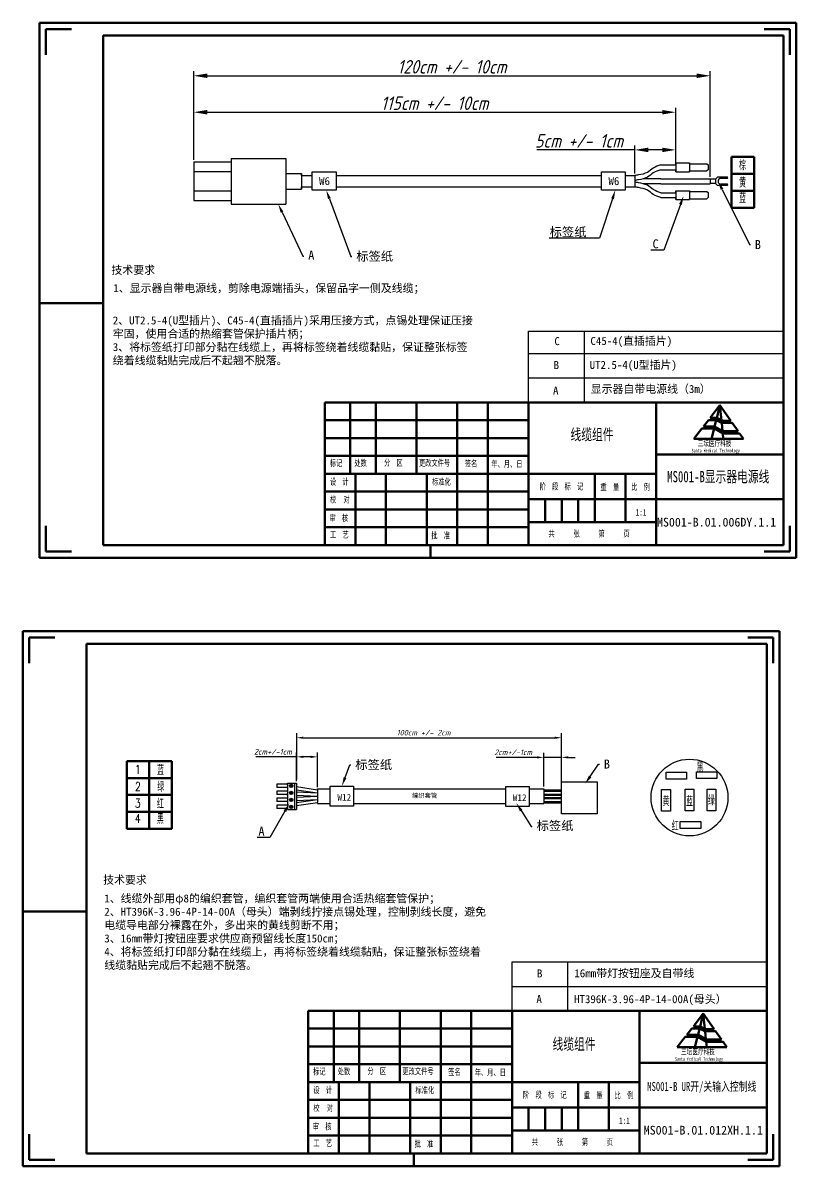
# Model space of a CAD drawing. Header units: millimetres. Extents: x 15931 to 18096, y 1463 to 3040.
# Drawn here: x 17753 to 18096, y 2531 to 3039 of the extents above; entities that cross this region are included whole.
import ezdxf
from ezdxf import colors
from ezdxf.entities.mleader import LeaderData, LeaderLine
from ezdxf.enums import TextEntityAlignment as Align
from ezdxf.math import Vec2, Vec3

# ---------------------------------------------------------------- set-up
doc = ezdxf.new("R2010")
doc.units = ezdxf.units.MM
doc.layers.add('7标注层', color=4, linetype='Continuous')
doc.layers.add('dim', color=82, linetype='Continuous', lineweight=9)
doc.layers.add('总内框线', color=7, linetype='Continuous', lineweight=50)
doc.styles.add('GB', font='gbeitc.shx', dxfattribs={"bigfont": 'gbcbig.shx'})
doc.styles.add('SLDTEXTSTYLE1', font='TXT', dxfattribs={"width": 0.7})
doc.styles.get("Standard").update_dxf_attribs({"font": 'simfang.ttf'})
doc.styles.add('TXT08', font='txt.shx', dxfattribs={"width": 0.8, "bigfont": 'gbcbig.shx'})
doc.styles.add('宋体', font='')
doc.styles.get('宋体').set_extended_font_data('SimSun')
doc.dimstyles.new('GB', dxfattribs={"dimtxt": 2.5, "dimasz": 3, "dimexe": 2, "dimexo": 1, "dimgap": 1, "dimtad": 1, "dimtoh": 1, "dimdsep": 46, "dimtxsty": 'GB', "dimcen": 2.5, "dimclrd": 1, "dimclre": 3, "dimclrt": 6, "dimadec": 0, "dimazin": 0, "dimtfac": 1, "dimtmove": 0, "dimatfit": 3, "dimfxl": 4, "dimarcsym": 0})

# ---------------------------------------------------------------- blocks, each defined once
blk = doc.blocks.new('*D345')
at = {"color": 3, "lineweight": -2, "transparency": 16777216}
for p, q in [((17828.77, 2977.99), (17828.77, 3001.06)), ((18042.64, 2976.69), (18042.64, 3001.06))]:
    blk.add_line(p, q, dxfattribs=at)
at = {"color": 1, "lineweight": -2, "transparency": 16777216}
blk.add_line((17834.77, 2999.06), (18036.64, 2999.06), dxfattribs=at)
at = {"color": 1, "transparency": 16777216}
for points in [[(17834.77, 3000.06), (17834.77, 2998.06), (17828.77, 2999.06)], [(18036.64, 3000.06), (18036.64, 2998.06), (18042.64, 2999.06)]]:
    blk.add_solid(points, dxfattribs=at)
at = {"layer": 'Defpoints', "color": 0, "transparency": 16777216}
for p in [(18042.64, 2999.06), (17828.77, 2976.99), (18042.64, 2975.69)]:
    blk.add_point(p, dxfattribs=at)
at = {"color": 6, "transparency": 16777216, "insert": (17935.71, 3003.06), "char_height": 6, "attachment_point": 5, "style": 'GB'}
blk.add_mtext('115cm +/- 10cm', dxfattribs=at)
blk = doc.blocks.new('*D346')
at = {"color": 3, "lineweight": -2, "transparency": 16777216}
for p, q in [((18024.44, 2971.92), (18024.44, 2984.35)), ((18042.64, 2976.69), (18042.64, 2984.35))]:
    blk.add_line(p, q, dxfattribs=at)
at = {"color": 1, "lineweight": -2, "transparency": 16777216}
for p, q in [((18024.44, 2982.35), (17981.07, 2982.35)), ((18036.64, 2982.35), (18030.44, 2982.35))]:
    blk.add_line(p, q, dxfattribs=at)
at = {"color": 1, "transparency": 16777216}
for points in [[(18030.44, 2983.35), (18030.44, 2981.35), (18024.44, 2982.35)], [(18036.64, 2983.35), (18036.64, 2981.35), (18042.64, 2982.35)]]:
    blk.add_solid(points, dxfattribs=at)
at = {"layer": 'Defpoints', "color": 0, "transparency": 16777216}
for p in [(18042.64, 2982.35), (18042.64, 2975.69), (18024.44, 2970.92)]:
    blk.add_point(p, dxfattribs=at)
at = {"color": 6, "transparency": 16777216, "insert": (17999.75, 2986.35), "char_height": 6, "attachment_point": 5, "style": 'GB'}
blk.add_mtext('5cm +/- 1cm', dxfattribs=at)
blk = doc.blocks.new('*D357')
at = {"color": 3, "lineweight": -2, "transparency": 16777216}
for p, q in [((17874.47, 2702.96), (17874.47, 2723.48)), ((17991.99, 2699.95), (17991.99, 2723.48))]:
    blk.add_line(p, q, dxfattribs=at)
at = {"color": 1, "lineweight": -2, "transparency": 16777216}
blk.add_line((17877.47, 2721.48), (17988.99, 2721.48), dxfattribs=at)
at = {"color": 1, "transparency": 16777216}
for points in [[(17877.47, 2721.98), (17877.47, 2720.98), (17874.47, 2721.48)], [(17988.99, 2721.98), (17988.99, 2720.98), (17991.99, 2721.48)]]:
    blk.add_solid(points, dxfattribs=at)
at = {"layer": 'Defpoints', "color": 0, "transparency": 16777216}
for p in [(17991.99, 2721.48), (17874.47, 2701.96), (17991.99, 2698.95)]:
    blk.add_point(p, dxfattribs=at)
at = {"color": 6, "transparency": 16777216, "insert": (17930.77, 2723.73), "char_height": 2.5, "attachment_point": 5, "style": 'GB'}
blk.add_mtext('100cm +/- 2cm', dxfattribs=at)
blk = doc.blocks.new('*D358')
at = {"layer": '7标注层', "color": 3, "lineweight": -2, "transparency": 16777216}
for p, q in [((17984.07, 2699.79), (17984.07, 2714.77)), ((17991.99, 2699.95), (17991.99, 2714.77))]:
    blk.add_line(p, q, dxfattribs=at)
at = {"layer": '7标注层', "color": 1, "lineweight": -2, "transparency": 16777216}
for p, q in [((17981.07, 2712.77), (17963.02, 2712.77)), ((17991.99, 2712.77), (17984.07, 2712.77)), ((17994.99, 2712.77), (17997.99, 2712.77))]:
    blk.add_line(p, q, dxfattribs=at)
at = {"layer": '7标注层', "color": 1, "transparency": 16777216}
for points in [[(17981.07, 2713.27), (17981.07, 2712.27), (17984.07, 2712.77)], [(17994.99, 2713.27), (17994.99, 2712.27), (17991.99, 2712.77)]]:
    blk.add_solid(points, dxfattribs=at)
at = {"layer": 'Defpoints', "color": 0, "transparency": 16777216}
for p in [(17991.99, 2712.77), (17984.07, 2698.79), (17991.99, 2698.95)]:
    blk.add_point(p, dxfattribs=at)
at = {"layer": '7标注层', "color": 6, "transparency": 16777216, "insert": (17970.53, 2715.02), "char_height": 2.5, "attachment_point": 5, "style": 'GB'}
blk.add_mtext('2cm+/-1cm', dxfattribs=at)
blk = doc.blocks.new('*D359')
at = {"layer": '7标注层', "color": 3, "lineweight": -2, "transparency": 16777216}
for p, q in [((17874.43, 2702.26), (17874.43, 2715)), ((17883.74, 2699.6), (17883.74, 2715))]:
    blk.add_line(p, q, dxfattribs=at)
at = {"layer": '7标注层', "color": 1, "lineweight": -2, "transparency": 16777216}
for p, q in [((17874.43, 2713), (17856.41, 2713)), ((17880.74, 2713), (17877.43, 2713))]:
    blk.add_line(p, q, dxfattribs=at)
at = {"layer": '7标注层', "color": 1, "transparency": 16777216}
for points in [[(17877.43, 2713.5), (17877.43, 2712.5), (17874.43, 2713)], [(17880.74, 2713.5), (17880.74, 2712.5), (17883.74, 2713)]]:
    blk.add_solid(points, dxfattribs=at)
at = {"layer": 'Defpoints', "color": 0, "transparency": 16777216}
for p in [(17874.43, 2713), (17874.43, 2701.26), (17883.74, 2698.6)]:
    blk.add_point(p, dxfattribs=at)
at = {"layer": '7标注层', "color": 6, "transparency": 16777216, "insert": (17863.92, 2715.25), "char_height": 2.5, "attachment_point": 5, "style": 'GB'}
blk.add_mtext('2cm+/-1cm', dxfattribs=at)
blk = doc.blocks.new('*D435')
at = {"color": 3, "lineweight": -2, "transparency": 16777216}
for p, q in [((17828.77, 2978.99), (17828.77, 3017.23)), ((18057.99, 2970.42), (18057.99, 3017.23))]:
    blk.add_line(p, q, dxfattribs=at)
at = {"color": 1, "lineweight": -2, "transparency": 16777216}
blk.add_line((17834.77, 3015.23), (18051.99, 3015.23), dxfattribs=at)
at = {"color": 1, "transparency": 16777216}
for points in [[(17834.77, 3016.23), (17834.77, 3014.23), (17828.77, 3015.23)], [(18051.99, 3016.23), (18051.99, 3014.23), (18057.99, 3015.23)]]:
    blk.add_solid(points, dxfattribs=at)
at = {"layer": 'Defpoints', "color": 0, "transparency": 16777216}
for p in [(18057.99, 3015.23), (17828.77, 2977.99), (18057.99, 2969.42)]:
    blk.add_point(p, dxfattribs=at)
at = {"color": 6, "transparency": 16777216, "insert": (17943.38, 3019.23), "char_height": 6, "attachment_point": 5, "style": 'GB'}
blk.add_mtext('120cm +/- 10cm', dxfattribs=at)

msp = doc.modelspace()

# ---------------------------------------------------------------- linework, layer by layer
for p, q in [((17845.349, 2978.532), (17845.349, 2958.307)), ((17845.349, 2978.532), (17869.621, 2978.532)), ((17869.621, 2978.532), (17869.621, 2958.307)), ((17828.772, 2976.988), (17845.349, 2976.988)), ((17828.772, 2976.988), (17828.772, 2959.852)), ((17828.772, 2976.988), (17828.772, 2968.42)), ((17845.349, 2976.988), (17845.349, 2959.852)), ((18036.052, 2975.656), (18042.638, 2975.656)), ((18036.052, 2973.495), (18042.638, 2973.495)), ((18042.638, 2976.543), (18042.638, 2972.678)), ((18042.638, 2976.543), (18048.828, 2976.543)), ((18042.638, 2975.936), (18042.638, 2976.543)), ((18042.638, 2975.172), (18042.638, 2974.048)), ((18042.638, 2972.678), (18042.638, 2973.285)), ((18048.828, 2976.543), (18048.828, 2972.678)), ((18048.828, 2976.543), (18048.828, 2972.678)), ((18048.828, 2976.221), (18048.828, 2976.543)), ((18048.828, 2976.221), (18056.495, 2976.221)), ((18056.495, 2976.221), (18056.988, 2975.728)), ((18056.988, 2973.492), (18056.495, 2972.999)), ((18056.988, 2975.728), (18056.988, 2973.492)), ((17828.772, 2972.704), (17845.349, 2972.704)), ((17828.772, 2968.42), (17828.772, 2959.852)), ((17869.621, 2971.924), (17869.621, 2964.916)), ((17869.621, 2971.924), (17876.645, 2971.924)), ((17876.645, 2971.924), (17876.645, 2964.916)), ((17876.645, 2971.924), (17876.645, 2971.924)), ((17876.645, 2970.917), (17876.645, 2971.924)), ((17876.645, 2970.917), (17881.4, 2970.917)), ((17891.941, 2970.917), (17918.663, 2970.917)), ((17891.941, 2970.917), (17948.356, 2970.917)), ((17948.356, 2970.917), (18009.657, 2970.917)), ((18020.198, 2970.917), (18024.442, 2970.917)), ((18024.442, 2970.917), (18024.442, 2965.923)), ((18036.052, 2969.5), (18028.224, 2969.5)), ((18036.052, 2969.5), (18057.987, 2969.5)), ((18042.638, 2972.678), (18048.828, 2972.678)), ((18048.828, 2972.678), (18048.828, 2972.999)), ((18048.828, 2972.999), (18056.495, 2972.999)), ((18057.987, 2969.5), (18057.987, 2967.339)), ((18060.267, 2969.42), (18057.987, 2969.42)), ((18057.987, 2969.42), (18057.987, 2967.419)), ((18061.189, 2970.257), (18060.267, 2969.42)), ((18060.267, 2969.42), (18060.267, 2967.419)), ((18065.45, 2970.257), (18061.189, 2970.257)), ((18065.45, 2969.678), (18062.71, 2969.678)), ((17828.772, 2964.136), (17845.349, 2964.136)), ((17869.621, 2964.916), (17876.645, 2964.916)), ((17876.645, 2964.916), (17876.645, 2965.923)), ((17876.645, 2965.923), (17881.4, 2965.923)), ((17891.941, 2965.923), (17918.663, 2965.923)), ((17891.941, 2965.923), (17946.445, 2965.923)), ((17946.445, 2965.923), (18009.657, 2965.923)), ((18020.198, 2965.923), (18024.442, 2965.923)), ((18036.052, 2967.339), (18028.224, 2967.339)), ((18036.052, 2967.339), (18057.987, 2967.339)), ((18036.052, 2963.345), (18042.638, 2963.345)), ((18042.638, 2964.208), (18042.638, 2960.343)), ((18042.638, 2964.208), (18048.828, 2964.208)), ((18042.638, 2963.601), (18042.638, 2964.208)), ((18048.828, 2964.208), (18048.828, 2960.343)), ((18048.828, 2964.208), (18048.828, 2960.343)), ((18048.828, 2963.886), (18048.828, 2964.208)), ((18048.828, 2963.886), (18056.495, 2963.886)), ((18056.495, 2963.886), (18056.988, 2963.393)), ((18056.988, 2963.393), (18056.988, 2961.157)), ((18060.267, 2967.419), (18057.987, 2967.419)), ((18061.189, 2966.583), (18060.267, 2967.419)), ((18065.45, 2966.583), (18061.189, 2966.583)), ((18065.45, 2967.162), (18062.71, 2967.162)), ((17828.772, 2959.852), (17845.349, 2959.852)), ((17845.349, 2958.307), (17869.621, 2958.307)), ((18036.052, 2961.184), (18042.638, 2961.184)), ((18042.638, 2962.837), (18042.638, 2961.714)), ((18042.638, 2960.343), (18042.638, 2960.95)), ((18042.638, 2960.343), (18048.828, 2960.343)), ((18048.828, 2960.343), (18048.828, 2960.664)), ((18048.828, 2960.664), (18056.495, 2960.664)), ((18056.988, 2961.157), (18056.495, 2960.664)), ((17977.393, 2870.297), (17977.393, 2901.952)), ((17977.393, 2901.952), (18090.472, 2901.952)), ((18002.191, 2870.297), (18002.191, 2901.952)), ((17977.393, 2891.952), (18090.472, 2891.952)), ((17977.393, 2881.124), (18090.472, 2881.124)), ((17870.417, 2700.811), (17865.62, 2700.811)), ((17865.62, 2700.811), (17865.62, 2699.891)), ((17865.62, 2700.811), (17865.62, 2699.453)), ((17870.417, 2699.453), (17865.62, 2699.453)), ((17870.417, 2701.255), (17870.417, 2695.902)), ((17870.417, 2701.255), (17874.435, 2701.255)), ((17870.417, 2700.367), (17870.417, 2701.255)), ((17870.417, 2701.255), (17870.417, 2700.811)), ((17870.417, 2699.453), (17870.417, 2697.704)), ((17872.077, 2700.132), (17871.56, 2700.649)), ((17872.077, 2700.132), (17871.56, 2699.614)), ((17872.077, 2700.132), (17872.595, 2700.649)), ((17872.077, 2700.132), (17872.595, 2699.614)), ((17873.542, 2701.255), (17873.542, 2695.902)), ((17873.542, 2701.255), (17873.542, 2689.688)), ((17874.435, 2701.255), (17874.435, 2689.688)), ((17874.435, 2700.811), (17874.435, 2699.453)), ((17874.467, 2699.769), (17883.737, 2698.401)), ((17865.62, 2697.704), (17865.62, 2696.346)), ((17870.417, 2697.704), (17865.62, 2697.704)), ((17870.417, 2696.346), (17865.62, 2696.346)), ((17865.62, 2694.597), (17865.62, 2693.239)), ((17870.417, 2694.597), (17865.62, 2694.597)), ((17870.417, 2695.902), (17870.417, 2696.79)), ((17870.417, 2696.346), (17870.417, 2689.91)), ((17872.077, 2697.025), (17871.56, 2697.542)), ((17872.077, 2697.025), (17871.56, 2696.507)), ((17872.077, 2693.918), (17871.56, 2694.435)), ((17872.077, 2697.025), (17872.595, 2697.542)), ((17872.077, 2697.025), (17872.595, 2696.507)), ((17872.077, 2693.918), (17872.595, 2694.435)), ((17874.435, 2697.704), (17874.435, 2696.346)), ((17874.435, 2694.597), (17874.435, 2693.239)), ((17874.467, 2698.35), (17883.737, 2696.981)), ((17874.467, 2697.438), (17883.737, 2696.981)), ((17874.467, 2696.019), (17883.737, 2695.562)), ((17874.467, 2695.106), (17883.737, 2695.562)), ((17874.467, 2693.687), (17883.737, 2694.143)), ((17874.467, 2692.775), (17883.737, 2694.143)), ((17883.737, 2698.401), (17883.737, 2698.79)), ((17883.737, 2698.79), (17889.339, 2698.79)), ((17883.737, 2698.401), (17883.737, 2696.981)), ((17883.737, 2696.981), (17883.737, 2695.562)), ((17883.737, 2695.562), (17883.737, 2694.143)), ((17883.737, 2694.143), (17883.737, 2692.724)), ((17899.681, 2698.79), (17922.885, 2698.79)), ((17922.885, 2698.79), (17938.364, 2698.79)), ((17938.364, 2698.79), (17967.218, 2698.79)), ((17977.56, 2698.79), (17981.39, 2698.79)), ((17981.39, 2698.79), (17984.071, 2698.79)), ((17984.071, 2698.79), (17984.071, 2692.335)), ((17991.99, 2698.158), (17984.071, 2698.158)), ((17991.99, 2697.658), (17984.071, 2697.658)), ((17991.99, 2696.324), (17984.071, 2696.324)), ((17984.071, 2696.324), (17984.071, 2694.801)), ((17991.99, 2695.824), (17984.071, 2695.824)), ((17991.99, 2694.801), (17984.071, 2694.801)), ((17991.99, 2694.301), (17984.071, 2694.301)), ((17870.417, 2693.239), (17865.62, 2693.239)), ((17865.62, 2691.49), (17865.62, 2690.132)), ((17870.417, 2691.49), (17865.62, 2691.49)), ((17870.417, 2690.132), (17865.62, 2690.132)), ((17870.417, 2693.239), (17870.417, 2691.49)), ((17870.417, 2690.132), (17870.417, 2689.688)), ((17870.417, 2689.688), (17874.435, 2689.688)), ((17872.077, 2693.918), (17871.56, 2693.401)), ((17872.077, 2690.811), (17871.56, 2691.328)), ((17872.077, 2690.811), (17871.56, 2690.294)), ((17872.077, 2693.918), (17872.595, 2693.401)), ((17872.077, 2690.811), (17872.595, 2691.328)), ((17872.077, 2690.811), (17872.595, 2690.294)), ((17874.435, 2691.49), (17874.435, 2690.132)), ((17874.467, 2691.355), (17883.737, 2692.724)), ((17883.737, 2692.335), (17883.737, 2692.724)), ((17883.737, 2692.335), (17889.339, 2692.335)), ((17899.681, 2692.335), (17912.543, 2692.335)), ((17899.681, 2692.335), (17933.622, 2692.335)), ((17933.622, 2692.335), (17967.218, 2692.338)), ((17977.56, 2692.335), (17981.39, 2692.335)), ((17981.39, 2692.335), (17984.071, 2692.335)), ((17991.984, 2692.967), (17984.065, 2692.967)), ((17991.984, 2692.467), (17984.065, 2692.467)), ((17970.012, 2600.322), (17970.012, 2621.977)), ((17970.012, 2621.977), (18083.091, 2621.977)), ((17970.012, 2611.149), (17970.012, 2621.977)), ((17994.81, 2600.322), (17994.81, 2621.977)), ((17994.81, 2611.149), (17994.81, 2621.977)), ((17970.012, 2611.149), (18083.091, 2611.149))]:
    msp.add_line(p, q)
at = {"color": 3, "lineweight": 60}
for p, q in [((18077.447, 2979.205), (18067.414, 2979.205)), ((18067.414, 2956.705), (18067.414, 2979.205)), ((18077.447, 2956.705), (18077.447, 2979.205)), ((18077.447, 2971.705), (18067.414, 2971.705)), ((18077.447, 2964.205), (18067.414, 2964.205)), ((18077.447, 2956.705), (18067.414, 2956.705)), ((17799.054, 2711.097), (17799.054, 2703.597)), ((17809.086, 2711.097), (17799.054, 2711.097)), ((17809.086, 2711.097), (17809.086, 2703.597)), ((17809.086, 2711.097), (17809.086, 2703.597)), ((17819.119, 2711.097), (17809.086, 2711.097)), ((17819.119, 2711.097), (17819.119, 2703.597)), ((17809.086, 2703.597), (17799.054, 2703.597)), ((17799.054, 2681.097), (17799.054, 2703.597)), ((17809.086, 2681.097), (17809.086, 2703.597)), ((17809.086, 2703.597), (17809.086, 2688.597)), ((17819.119, 2703.597), (17809.086, 2703.597)), ((17809.086, 2681.097), (17809.086, 2703.597)), ((17819.119, 2681.097), (17819.119, 2703.597)), ((17819.119, 2703.597), (17819.119, 2688.597)), ((17809.086, 2696.097), (17799.054, 2696.097)), ((17819.119, 2696.097), (17809.086, 2696.097)), ((17809.086, 2688.597), (17799.054, 2688.597)), ((17819.119, 2688.597), (17809.086, 2688.597)), ((17809.086, 2681.097), (17799.054, 2681.097)), ((17819.119, 2681.097), (17809.086, 2681.097))]:
    msp.add_line(p, q, dxfattribs=at)
for points in [[(17881.4, 2972.643), (17891.941, 2972.643), (17891.941, 2964.45), (17881.4, 2964.45)], [(18009.657, 2972.643), (18020.198, 2972.643), (18020.198, 2964.45), (18009.657, 2964.45)], [(17889.339, 2700.038), (17899.681, 2700.038), (17899.681, 2691.18), (17889.339, 2691.18)], [(17967.218, 2699.787), (17977.56, 2699.787), (17977.56, 2690.928), (17967.218, 2690.928)]]:
    msp.add_lwpolyline(points, close=True)
at = {"color": 5}
for points in [[(18038.366, 2706.196), (18047.474, 2706.196), (18047.474, 2703.162), (18038.366, 2703.162)], [(18051.811, 2706.413), (18060.919, 2706.413), (18060.919, 2703.379), (18051.811, 2703.379)], [(17991.99, 2701.878), (18007.858, 2701.878), (18007.858, 2687.706), (17991.99, 2687.706)], [(18036.414, 2698.472), (18040.317, 2698.472), (18040.317, 2688.936), (18036.414, 2688.936)], [(18046.823, 2698.611), (18050.727, 2698.611), (18050.727, 2689.075), (18046.823, 2689.075)], [(18056.582, 2698.611), (18060.485, 2698.611), (18060.485, 2689.075), (18056.582, 2689.075)], [(18044.655, 2684.307), (18053.763, 2684.307), (18053.763, 2681.273), (18044.655, 2681.273)]]:
    msp.add_lwpolyline(points, close=True, dxfattribs=at)
msp.add_circle((18048.775, 2694.926), 17.033, dxfattribs=at)
for centre in [(17872.077, 2700.132), (17872.077, 2697.025), (17872.077, 2693.918), (17872.077, 2690.811)]:
    msp.add_circle(centre, 0.732)
for centre, radius, start, end in [((18062.71, 2968.42), 1.258, 90, 270), ((18065.45, 2969.967), 0.29, 270, 90), ((18065.45, 2966.872), 0.29, 270, 90)]:
    msp.add_arc(centre, radius, start, end)
at = {"start_tangent": (-1, 0)}
for points in [[(18036.052, 2975.656), (18032.704, 2974.293), (18030.071, 2972.374), (18026.208, 2971.23), (18024.442, 2970.917)], [(18036.052, 2973.495), (18032.704, 2972.133), (18030.071, 2970.213), (18026.208, 2969.07), (18024.442, 2968.756)], [(18036.052, 2963.345), (18032.704, 2964.707), (18030.071, 2966.627), (18026.208, 2967.77), (18024.442, 2968.084)], [(18036.052, 2961.184), (18032.704, 2962.546), (18030.071, 2964.466), (18026.208, 2965.609), (18024.442, 2965.923)]]:
    msp.add_spline(points, degree=3, dxfattribs=at)
at = {"layer": '总内框线', "color": 4}
for p, q in [((17760.365, 3038.719), (18096.079, 3038.719)), ((17760.365, 2801.345), (17760.365, 3038.719)), ((18096.079, 3038.719), (18096.079, 2801.345)), ((18096.079, 2801.345), (17760.365, 2801.345)), ((17752.984, 2768.744), (18088.698, 2768.744)), ((17752.984, 2531.37), (17752.984, 2768.744)), ((18088.698, 2768.744), (18088.698, 2531.37)), ((18088.698, 2531.37), (17752.984, 2531.37))]:
    msp.add_line(p, q, dxfattribs=at)
at = {"layer": '总内框线'}
for p, q in [((17763.191, 3035.893), (17774.495, 3035.893)), ((17763.191, 3035.893), (17763.191, 3024.59)), ((18093.269, 3035.899), (18081.965, 3035.899)), ((18093.269, 3035.899), (18093.269, 3024.596)), ((17788.624, 3033.067), (18090.428, 3033.067)), ((17788.624, 2806.997), (17788.624, 3033.067)), ((18090.428, 3033.067), (18090.428, 2806.997)), ((17760.365, 2914.38), (17788.624, 2914.38)), ((17886.965, 2870.297), (18090.428, 2870.297)), ((17886.965, 2806.997), (17886.965, 2870.297)), ((17898.268, 2870.297), (17898.268, 2838.647)), ((17909.572, 2870.297), (17909.572, 2838.647)), ((17927.657, 2870.297), (17927.657, 2838.647)), ((17945.743, 2870.297), (17945.743, 2838.647)), ((17959.307, 2870.297), (17959.307, 2806.997)), ((17977.393, 2870.297), (17977.393, 2806.997)), ((18033.91, 2806.997), (18033.91, 2870.297)), ((18090.428, 2870.297), (18090.428, 2806.997)), ((17886.965, 2862.384), (17977.393, 2862.384)), ((17886.965, 2854.472), (17977.393, 2854.472)), ((17886.965, 2846.559), (17977.393, 2846.559)), ((18033.91, 2847.125), (18090.428, 2847.125)), ((17886.965, 2838.647), (18033.91, 2838.647)), ((17900.529, 2838.647), (17900.529, 2806.997)), ((17914.093, 2838.647), (17914.093, 2806.997)), ((17932.179, 2838.647), (17932.179, 2806.997)), ((17945.743, 2838.647), (17945.743, 2806.997)), ((18006.782, 2817.17), (18006.782, 2838.647)), ((18020.346, 2817.17), (18020.346, 2838.647)), ((17886.965, 2830.734), (17977.393, 2830.734)), ((17977.393, 2827.343), (18033.91, 2827.343)), ((17984.74, 2827.343), (17984.74, 2817.17)), ((17992.087, 2827.343), (17992.087, 2817.17)), ((17999.435, 2827.343), (17999.435, 2817.17)), ((18033.91, 2827.343), (18090.428, 2827.343)), ((17886.965, 2822.822), (17977.393, 2822.822)), ((17977.393, 2817.17), (18033.91, 2817.17)), ((17763.191, 2804.171), (17763.191, 2815.475)), ((17886.965, 2814.91), (17977.393, 2814.91)), ((18093.269, 2804.165), (18093.269, 2815.469)), ((18090.428, 2806.997), (17788.624, 2806.997)), ((18090.428, 2806.997), (17886.965, 2806.997)), ((17933.874, 2806.997), (17933.874, 2801.345)), ((17763.191, 2804.171), (17774.495, 2804.171)), ((18093.269, 2804.165), (18081.965, 2804.165)), ((17755.81, 2765.918), (17767.114, 2765.918)), ((17755.81, 2765.918), (17755.81, 2754.615)), ((18085.888, 2765.924), (18074.584, 2765.924)), ((18085.888, 2765.924), (18085.888, 2754.621)), ((17781.243, 2763.092), (18083.047, 2763.092)), ((17781.243, 2537.022), (17781.243, 2763.092)), ((18083.047, 2763.092), (18083.047, 2537.022)), ((17752.984, 2644.405), (17781.243, 2644.405)), ((17879.584, 2600.322), (18083.047, 2600.322)), ((17879.584, 2537.022), (17879.584, 2600.322)), ((17890.887, 2600.322), (17890.887, 2568.672)), ((17902.191, 2600.322), (17902.191, 2568.672)), ((17920.276, 2600.322), (17920.276, 2568.672)), ((17938.362, 2600.322), (17938.362, 2568.672)), ((17951.926, 2600.322), (17951.926, 2537.022)), ((17970.012, 2600.322), (17970.012, 2537.022)), ((18026.529, 2537.022), (18026.529, 2600.322)), ((18083.047, 2600.322), (18083.047, 2537.022)), ((17879.584, 2592.409), (17970.012, 2592.409)), ((17879.584, 2584.497), (17970.012, 2584.497)), ((17879.584, 2576.584), (17970.012, 2576.584)), ((18026.529, 2577.15), (18083.047, 2577.15)), ((17879.584, 2568.672), (18026.529, 2568.672)), ((17893.148, 2568.672), (17893.148, 2537.022)), ((17906.712, 2568.672), (17906.712, 2537.022)), ((17924.798, 2568.672), (17924.798, 2537.022)), ((17938.362, 2568.672), (17938.362, 2537.022)), ((17999.401, 2547.195), (17999.401, 2568.672)), ((18012.965, 2547.195), (18012.965, 2568.672)), ((17879.584, 2560.759), (17970.012, 2560.759)), ((17970.012, 2557.368), (18026.529, 2557.368)), ((17977.359, 2557.368), (17977.359, 2547.195)), ((17984.706, 2557.368), (17984.706, 2547.195)), ((17992.053, 2557.368), (17992.053, 2547.195)), ((18026.529, 2557.368), (18083.047, 2557.368)), ((17879.584, 2552.847), (17970.012, 2552.847)), ((17970.012, 2547.195), (18026.529, 2547.195)), ((17755.81, 2534.196), (17755.81, 2545.5)), ((17879.584, 2544.935), (17970.012, 2544.935)), ((18085.888, 2534.19), (18085.888, 2545.494)), ((18083.047, 2537.022), (17781.243, 2537.022)), ((18083.047, 2537.022), (17879.584, 2537.022)), ((17926.493, 2537.022), (17926.493, 2531.37)), ((17755.81, 2534.196), (17767.114, 2534.196)), ((18085.888, 2534.19), (18074.584, 2534.19))]:
    msp.add_line(p, q, dxfattribs=at)
at = {"layer": '总内框线', "color": 1}
for p, q in [((18062.282, 2869.008), (18057.886, 2863.371)), ((18062.282, 2869.008), (18060.876, 2863.345)), ((18067.094, 2862.131), (18062.282, 2869.008)), ((18062.282, 2869.008), (18062.962, 2862.21)), ((18057.174, 2862.457), (18054.911, 2859.555)), ((18057.174, 2862.457), (18060.614, 2862.457)), ((18057.886, 2863.371), (18060.828, 2863.371)), ((18060.65, 2862.438), (18059.933, 2859.551)), ((18060.614, 2862.457), (18063.02, 2861.213)), ((18060.828, 2863.371), (18063.106, 2862.131)), ((18063.106, 2862.131), (18067.094, 2862.131)), ((18054.265, 2858.727), (18050.655, 2854.097)), ((18054.265, 2858.727), (18059.701, 2858.727)), ((18054.911, 2859.555), (18059.926, 2859.555)), ((18059.725, 2858.713), (18058.579, 2854.097)), ((18059.701, 2858.727), (18063.503, 2856.524)), ((18059.926, 2859.555), (18063.552, 2857.485)), ((18063.02, 2861.213), (18067.736, 2861.213)), ((18063.061, 2861.213), (18063.426, 2857.557)), ((18063.503, 2856.524), (18071.017, 2856.524)), ((18063.53, 2856.524), (18063.772, 2854.097)), ((18063.552, 2857.485), (18070.344, 2857.485)), ((18070.344, 2857.485), (18067.736, 2861.213)), ((18072.715, 2854.097), (18071.017, 2856.524)), ((18050.655, 2854.097), (18072.715, 2854.097)), ((18054.901, 2599.034), (18050.505, 2593.396)), ((18054.901, 2599.034), (18053.494, 2593.37)), ((18059.713, 2592.156), (18054.901, 2599.034)), ((18054.901, 2599.034), (18055.58, 2592.235)), ((18050.505, 2593.396), (18053.447, 2593.396)), ((18053.447, 2593.396), (18055.725, 2592.156)), ((18046.884, 2588.752), (18043.274, 2584.122)), ((18046.884, 2588.752), (18052.32, 2588.752)), ((18049.793, 2592.482), (18047.53, 2589.58)), ((18047.53, 2589.58), (18052.545, 2589.58)), ((18049.793, 2592.482), (18053.233, 2592.482)), ((18052.344, 2588.738), (18051.197, 2584.122)), ((18052.32, 2588.752), (18056.122, 2586.549)), ((18052.545, 2589.58), (18056.171, 2587.51)), ((18053.269, 2592.463), (18052.552, 2589.576)), ((18053.233, 2592.482), (18055.639, 2591.238)), ((18055.639, 2591.238), (18060.355, 2591.238)), ((18055.68, 2591.238), (18056.045, 2587.582)), ((18055.725, 2592.156), (18059.713, 2592.156)), ((18056.171, 2587.51), (18062.963, 2587.51)), ((18062.963, 2587.51), (18060.355, 2591.238)), ((18043.274, 2584.122), (18065.334, 2584.122)), ((18056.122, 2586.549), (18063.636, 2586.549)), ((18056.148, 2586.549), (18056.391, 2584.122)), ((18065.334, 2584.122), (18063.636, 2586.549))]:
    msp.add_line(p, q, dxfattribs=at)

# ---------------------------------------------------------------- texts
at = {"layer": 'dim', "color": 6, "style": 'TXT08', "width": 0.8}
for s, p in [('棕', (18072.324, 2975.802)), ('黄', (18072.324, 2968.091)), ('蓝', (18072.324, 2961.269)), ('1', (17804.012, 2707.436)), ('蓝', (17814.044, 2707.436)), ('黑', (18053.475, 2708.515)), ('2', (17804.008, 2699.81)), ('绿', (17814.133, 2700.068)), ('3', (17803.964, 2692.483)), ('红', (17813.996, 2692.483)), ('黄', (18038.388, 2693.617)), ('蓝', (18048.816, 2693.604)), ('绿', (18058.491, 2693.952)), ('4', (17803.964, 2685.661)), ('黑', (17813.996, 2685.661)), ('红', (18042.453, 2682.643))]:
    msp.add_text(s, height=3.853, dxfattribs=at).set_placement(p, align=Align.MIDDLE)
at = {"layer": '总内框线', "color": 6, "attachment_point": 1}
for s, insert, char_height, width, style in [('{\\fSimSun|b0|i0|c134|p54;W6}', (17884.407, 2970.298), 3.55114, 8.0267, 'GB'), ('{\\fSimSun|b0|i0|c134|p54;W6}', (18012.803, 2970.298), 3.55114, 8.0267, 'GB'), ('{\\fSimSun|b0|i0|c134|p2;技术要求}', (17792.262, 2930.839), 3.55114, 132.12967, 'GB'), ('{\\fSimSun|b0|i0|c134|p2;1、显示器自带电源线，剪除电源端插头，保留品字一侧及线缆；}', (17793.131, 2922.777), 3.55114, 132.12967, 'GB'), ('{\\fSimSun|b0|i0|c134|p2;2、UT2.5-4(U型插片)、C45-4(直插插片)采用压接方式，\\fSimSun|b0|i0|c134|p54;点锡处理\\fSimSun|b0|i0|c134|p2;保证压接牢固，\\fSimSun|b0|i0|c134|p54;使用合适的热缩套管保护插片柄；\\P\\fSimSun|b0|i0|c134|p2;3、将标签纸打印部分黏在线缆上，再将标签绕着线缆黏贴，保证整张标签绕着线缆黏贴完成后不起翘不脱落。}', (17792.879, 2908.456), 3.551136, 159.55975, 'GB'), ('{\\fSimSun|b0|i0|c134|p2;C}', (17988.809, 2899.248), 3.55114, 8.0267, 'GB'), ('{\\fSimSun|b0|i0|c134|p2;C45-4(直插插片)}', (18004.81, 2899.34), 3.55114, 47.30749, 'GB'), ('{\\fSimSun|b0|i0|c134|p2;B}', (17988.475, 2888.623), 3.55114, 8.0267, 'GB'), ('{\\fSimSun|b0|i0|c134|p2;UT2.5-4(U型插片)}', (18004.475, 2888.715), 3.55114, 47.30749, 'GB'), ('{\\fSimSun|b0|i0|c134|p2;A}', (17988.216, 2877.322), 3.55114, 8.0267, 'GB'), ('{\\fSimSun|b0|i0|c134|p2;显示器自带电源线（3m）}', (18004.922, 2878.025), 3.55114, 76.09431, 'GB'), ('{\\fSimSun|b0|i0|c134|p2;线缆组件}', (17995.977, 2858.547), 5, 94.62992, 'SLDTEXTSTYLE1'), ('{\\fSimSun|b0|i0|c134|p2;标记}', (17889.174, 2844.797), 2.82588, 105.14436, 'SLDTEXTSTYLE1'), ('{\\fSimSun|b0|i0|c134|p2;处数}', (17900.05, 2844.813), 2.82588, 105.14436, 'SLDTEXTSTYLE1'), ('{\\fSimSun|b0|i0|c134|p2;分\u3000区}', (17913.231, 2844.954), 2.82588, 105.14436, 'SLDTEXTSTYLE1'), ('{\\fSimSun|b0|i0|c134|p2;更改文件号}', (17928.756, 2844.892), 2.82588, 105.14436, 'SLDTEXTSTYLE1'), ('{\\fSimSun|b0|i0|c134|p2;签名}', (17949.084, 2844.6), 2.82588, 105.14436, 'SLDTEXTSTYLE1'), ('{\\fSimSun|b0|i0|c134|p2;年、月、日}', (17960.834, 2844.381), 2.82588, 105.14436, 'SLDTEXTSTYLE1'), ('{\\fSimSun|b0|i0|c134|p2;设\u3000计}', (17889.242, 2836.499), 2.82588, 105.14436, 'SLDTEXTSTYLE1'), ('{\\fSimSun|b0|i0|c134|p2;标准化}', (17934.539, 2836.483), 2.82588, 105.14436, 'SLDTEXTSTYLE1'), ('{\\fSimSun|b0|i0|c134|p54;MS001-B显示器电源线}', (18038.883, 2839.846), 5, 94.62992, 'SLDTEXTSTYLE1'), ('{\\fSimSun|b0|i0|c134|p2;阶\u3000段\u3000标\u3000记}', (17982.258, 2834.411), 2.82588, 105.14436, 'SLDTEXTSTYLE1'), ('{\\fSimSun|b0|i0|c134|p2;重\u3000量}', (18009.254, 2834.153), 2.82588, 105.14436, 'SLDTEXTSTYLE1'), ('{\\fSimSun|b0|i0|c134|p2;比\u3000例}', (18022.877, 2834.231), 2.82588, 105.14436, 'SLDTEXTSTYLE1'), ('{\\fSimSun|b0|i0|c134|p2;校  对}', (17889.242, 2828.587), 2.82588, 105.14436, 'SLDTEXTSTYLE1'), ('{\\fSimSun|b0|i0|c134|p2;1:1}', (18024.839, 2822.928), 2.82588, 105.14436, 'SLDTEXTSTYLE1'), ('{\\fSimSun|b0|i0|c134|p2;审\u3000核}', (17889.011, 2820.371), 2.82588, 105.14436, 'SLDTEXTSTYLE1'), ('{\\fSimSun|b0|i0|c134|p54;\\W1;MS001-B.01.006DY.1.1}', (18034.352, 2819.084), 3.88422, 60.21792, 'SLDTEXTSTYLE1'), ('{\\fSimSun|b0|i0|c134|p2;工\u3000艺}', (17889.242, 2813.039), 2.82588, 105.14436, 'SLDTEXTSTYLE1'), ('{\\fSimSun|b0|i0|c134|p2;批\u3000准}', (17934.193, 2812.68), 2.82588, 105.14436, 'SLDTEXTSTYLE1'), ('{\\fSimSun|b0|i0|c134|p2;共\u3000\u3000\u3000张\u3000\u3000\u3000第\u3000\u3000\u3000页}', (17986.206, 2813.471), 2.82588, 105.14436, 'SLDTEXTSTYLE1'), ('W12', (17892.55, 2696.536), 3, 132.12967, '宋体'), ('编织套管', (17925.613, 2696.848), 2, 132.12967, '宋体'), ('W12', (17970.35, 2696.381), 3, 132.12967, '宋体'), ('{\\fSimSun|b0|i0|c134|p2;技术要求}', (17788.594, 2660.194), 3.55114, 132.12967, 'GB'), ('{\\fSimSun|b0|i0|c134|p54;1、线缆外部用φ8的编织套管，编织套管两端使用合适热缩套管保护；\\P2、HT396K-3.96-4P-14-00A（母头）端剥线拧接点锡处理，控制剥线长度，避免电缆导电部分裸露在外，多出来的黄线剪断不用；\\P3、16mm带灯按钮座要求供应商预留线长度150cm；\\P4、将标签纸打印部分黏在线缆上，再将标签绕着线缆黏贴，保证整张标签绕着线缆黏贴完成后不起翘不脱落。}', (17789.107, 2651.955), 3.55114, 169.10438, 'GB'), ('{\\fSimSun|b0|i0|c134|p2;B}', (17981.093, 2618.648), 3.55114, 8.0267, 'GB'), ('{\\fSimSun|b0|i0|c134|p2;16mm带灯按钮座及自带线}', (17997.678, 2618.742), 3.55114, 62.62306, 'GB'), ('{\\fSimSun|b0|i0|c134|p54;HT396K-3.96-4P-14-00A(母头）}', (17997.54, 2607.246), 3.55114, 74.40763, 'GB'), ('{\\fSimSun|b0|i0|c134|p2;A}', (17980.835, 2607.347), 3.55114, 8.0267, 'GB'), ('{\\fSimSun|b0|i0|c134|p2;线缆组件}', (17987.991, 2588.075), 5, 94.62992, 'SLDTEXTSTYLE1'), ('{\\fSimSun|b0|i0|c134|p2;标记}', (17881.793, 2574.822), 2.82588, 105.14436, 'SLDTEXTSTYLE1'), ('{\\fSimSun|b0|i0|c134|p2;处数}', (17892.668, 2574.838), 2.82588, 105.14436, 'SLDTEXTSTYLE1'), ('{\\fSimSun|b0|i0|c134|p2;分\u3000区}', (17905.849, 2574.979), 2.82588, 105.14436, 'SLDTEXTSTYLE1'), ('{\\fSimSun|b0|i0|c134|p2;更改文件号}', (17921.374, 2574.917), 2.82588, 105.14436, 'SLDTEXTSTYLE1'), ('{\\fSimSun|b0|i0|c134|p2;签名}', (17941.703, 2574.625), 2.82588, 105.14436, 'SLDTEXTSTYLE1'), ('{\\fSimSun|b0|i0|c134|p2;年、月、日}', (17953.453, 2574.406), 2.82588, 105.14436, 'SLDTEXTSTYLE1'), ('{\\fSimSun|b0|i0|c134|p54;MS001-B UR开/关输入控制线}', (18030.054, 2568.755), 4, 75.70394, 'SLDTEXTSTYLE1'), ('{\\fSimSun|b0|i0|c134|p2;设\u3000计}', (17881.86, 2566.524), 2.82588, 105.14436, 'SLDTEXTSTYLE1'), ('{\\fSimSun|b0|i0|c134|p2;标准化}', (17927.158, 2566.508), 2.82588, 105.14436, 'SLDTEXTSTYLE1'), ('{\\fSimSun|b0|i0|c134|p2;阶\u3000段\u3000标\u3000记}', (17974.876, 2564.436), 2.82588, 105.14436, 'SLDTEXTSTYLE1'), ('{\\fSimSun|b0|i0|c134|p2;重\u3000量}', (18001.872, 2564.178), 2.82588, 105.14436, 'SLDTEXTSTYLE1'), ('{\\fSimSun|b0|i0|c134|p2;比\u3000例}', (18015.495, 2564.256), 2.82588, 105.14436, 'SLDTEXTSTYLE1'), ('{\\fSimSun|b0|i0|c134|p2;校  对}', (17881.86, 2558.612), 2.82588, 105.14436, 'SLDTEXTSTYLE1'), ('{\\fSimSun|b0|i0|c134|p2;1:1}', (18017.458, 2552.953), 2.82588, 105.14436, 'SLDTEXTSTYLE1'), ('{\\fSimSun|b0|i0|c134|p2;审\u3000核}', (17881.63, 2550.396), 2.82588, 105.14436, 'SLDTEXTSTYLE1'), ('{\\fSimSun|b0|i0|c134|p54;\\W1;MS001-B.01.012XH.1.1}', (18028.463, 2549.262), 3.88422, 60.21792, 'SLDTEXTSTYLE1'), ('{\\fSimSun|b0|i0|c134|p2;工\u3000艺}', (17881.86, 2543.064), 2.82588, 105.14436, 'SLDTEXTSTYLE1'), ('{\\fSimSun|b0|i0|c134|p2;批\u3000准}', (17926.812, 2542.705), 2.82588, 105.14436, 'SLDTEXTSTYLE1'), ('{\\fSimSun|b0|i0|c134|p2;共\u3000\u3000\u3000张\u3000\u3000\u3000第\u3000\u3000\u3000页}', (17978.825, 2543.496), 2.82588, 105.14436, 'SLDTEXTSTYLE1')]:
    msp.add_mtext(s, dxfattribs=dict(at, insert=insert, char_height=char_height, width=width, style=style))
at = {"layer": '总内框线', "color": 5, "char_height": 2.54329, "width": 94.62992, "attachment_point": 1, "style": 'SLDTEXTSTYLE1'}
for insert in [(18052.411, 2853.397), (18045.029, 2583.422)]:
    msp.add_mtext('{\\fSimSun|b0|i0|c134|p2;三坛医疗科技}', dxfattribs=dict(at, insert=insert))
at = {"layer": '总内框线', "color": 5, "char_height": 1.55649, "attachment_point": 1, "style": 'SLDTEXTSTYLE1'}
for insert in [(18049.714, 2849.695), (18042.332, 2579.72)]:
    msp.add_mtext('Santa Medical Technology', dxfattribs=dict(at, insert=insert))

# ---------------------------------------------------------------- dimensions: what is measured, and where the dimension line sits
for base, p1, p2, text, picture, middle in [((18057.987, 3015.235), (17828.772, 2977.988), (18057.987, 2969.42), '120cm +/- 10cm', '*D435', (17943.38, 3015.235)), ((18042.638, 2999.059), (17828.772, 2976.988), (18042.638, 2975.693), '115cm +/- 10cm', '*D345', (17935.705, 2999.059)), ((18042.638, 2982.353), (18024.442, 2970.917), (18042.638, 2975.693), '5cm +/- 1cm', '*D346', (17999.755, 2982.353))]:
    dim = msp.add_linear_dim(base=base, p1=p1, p2=p2, text=text, dimstyle='GB', override={"dimtxt": 6, "dimasz": 6})
    dim.commit()
    dim.dimension.update_dxf_attribs({"geometry": picture, "text_midpoint": middle, "dimtype": 160})
dim = msp.add_linear_dim(base=(17991.99, 2721.478), p1=(17874.467, 2701.962), p2=(17991.99, 2698.954), text='100cm +/- 2cm', dimstyle='GB')
dim.commit()
dim.dimension.update_dxf_attribs({"geometry": '*D357', "text_midpoint": (17930.767, 2721.478), "dimtype": 160})
at = {"layer": '7标注层'}
for base, p1, p2, picture, middle in [((17874.435, 2712.999), (17883.737, 2698.595), (17874.435, 2701.255), '*D359', (17863.924, 2712.999)), ((17991.99, 2712.767), (17984.071, 2698.79), (17991.99, 2698.954), '*D358', (17970.535, 2712.767))]:
    dim = msp.add_linear_dim(base=base, p1=p1, p2=p2, text='2cm+/-1cm', dimstyle='GB', dxfattribs=at)
    dim.commit()
    dim.dimension.update_dxf_attribs({"geometry": picture, "text_midpoint": middle, "dimtype": 160})

# ---------------------------------------------------------------- leaders
ml = msp.add_multileader_mtext('Standard')
ml.set_content('B', color=256)
ml.set_leader_properties()
ml.build(insert=Vec2(0, 0))
ml.multileader.update_dxf_attribs({"text_right_attachment_type": 6, "dogleg_length": 0.36})
ctx = ml.context
ctx.base_point, ctx.plane_origin = Vec3(18075.764, 2940.321), Vec3(18053.999, 2974.575)
ctx.right_attachment = 6
notes = []
notes.append((ctx, [(1, (1, 1, 0), (18075.404, 2940.321), (1, 0), 0.36, [(0, [(18061.452, 2968.42)], 0, [])])]))
ctx.mtext.insert, ctx.mtext.flow_direction = Vec3(18077.764, 2942.321), 5
ml = msp.add_multileader_mtext('Standard')
ml.set_content('标签纸', color=256)
ml.set_leader_properties()
ml.build(insert=Vec2(0, 0))
ml.multileader.update_dxf_attribs({"text_right_attachment_type": 6, "dogleg_length": 0.36})
ctx = ml.context
ctx.base_point, ctx.plane_origin = Vec3(17898.909, 2935.027), Vec3(17887.594, 2969.182)
ctx.right_attachment = 6
notes.append((ctx, [(1, (1, 1, 0), (17898.549, 2935.027), (1, 0), 0.36, [(0, [(17887.594, 2964.45)], 0, [])])]))
ctx.mtext.insert, ctx.mtext.flow_direction = Vec3(17900.909, 2937.137), 5
ml = msp.add_multileader_mtext('Standard')
ml.set_content('标签纸', color=256)
ml.set_leader_properties()
ml.build(insert=Vec2(0, 0))
ml.multileader.update_dxf_attribs({"text_right_attachment_type": 6, "dogleg_length": 0.36})
ctx = ml.context
ctx.base_point, ctx.plane_origin = Vec3(17984.374, 2945.608), Vec3(18015.851, 2969.182)
ctx.right_attachment, ctx.text_align_type = 6, 2
notes.append((ctx, [(0, (1, 1, 0), (18008.889, 2943.128), (-1, 0), 3.806, [(0, [(18015.851, 2964.45)], 0, [])])]))
ctx.mtext.insert, ctx.mtext.alignment, ctx.mtext.flow_direction = Vec3(18003.083, 2947.928), 3, 5
ml = msp.add_multileader_mtext('Standard')
ml.set_content('A', color=256)
ml.set_leader_properties()
ml.build(insert=Vec2(0, 0))
ml.multileader.update_dxf_attribs({"text_right_attachment_type": 6, "dogleg_length": 0.36})
ctx = ml.context
ctx.base_point, ctx.plane_origin = Vec3(17877.593, 2935.206), Vec3(17866.278, 2969.361)
ctx.right_attachment = 6
notes.append((ctx, [(1, (1, 1, 0), (17877.233, 2935.206), (1, 0), 0.36, [(0, [(17866.278, 2958.307)], 0, [])])]))
ctx.mtext.insert, ctx.mtext.flow_direction = Vec3(17879.593, 2937.606), 5
ml = msp.add_multileader_mtext('Standard')
ml.set_content('C', color=256)
ml.set_leader_properties()
ml.build(insert=Vec2(0, 0))
ml.multileader.update_dxf_attribs({"text_right_attachment_type": 6, "dogleg_length": 0.36})
ctx = ml.context
ctx.base_point, ctx.plane_origin = Vec3(18030.423, 2940.649), Vec3(18083.368, 3026.739)
ctx.right_attachment, ctx.text_align_type = 6, 2
notes.append((ctx, [(0, (1, 1, 0), (18037.45, 2937.849), (-1, 0), 0.36, [(0, [(18046.117, 2961.906)], 0, [])])]))
ctx.mtext.insert, ctx.mtext.alignment, ctx.mtext.flow_direction = Vec3(18035.09, 2942.649), 3, 5
ml = msp.add_multileader_mtext('Standard')
ml.set_content('标签纸', color=256)
ml.set_leader_properties()
ml.build(insert=Vec2(0, 0))
ml.multileader.update_dxf_attribs({"text_right_attachment_type": 6, "dogleg_length": 0.36})
ctx = ml.context
ctx.base_point, ctx.plane_origin = Vec3(17898.479, 2709.425), Vec3(17892.851, 2704.735)
ctx.right_attachment = 6
notes.append((ctx, [(1, (1, 1, 0), (17898.119, 2709.425), (1, 0), 0.36, [(0, [(17894.51, 2700.038)], 0, [])])]))
ctx.mtext.insert, ctx.mtext.flow_direction = Vec3(17900.479, 2711.535), 5
ml = msp.add_multileader_mtext('Standard')
ml.set_content('B', color=256)
ml.set_leader_properties()
ml.build(insert=Vec2(0, 0))
ml.multileader.update_dxf_attribs({"text_right_attachment_type": 6, "dogleg_length": 0.36})
ctx = ml.context
ctx.base_point, ctx.plane_origin = Vec3(18008.774, 2709.814), Vec3(18000.781, 2705.686)
ctx.right_attachment = 6
notes.append((ctx, [(1, (1, 1, 0), (18008.414, 2709.814), (1, 0), 0.36, [(0, [(18002.44, 2700.989)], 0, [])])]))
ctx.mtext.insert, ctx.mtext.flow_direction = Vec3(18010.774, 2711.814), 5
ml = msp.add_multileader_mtext('Standard')
ml.set_content('A', color=256)
ml.set_leader_properties()
ml.build(insert=Vec2(0, 0))
ml.multileader.update_dxf_attribs({"text_right_attachment_type": 6, "dogleg_length": 0.36})
ctx = ml.context
ctx.base_point, ctx.plane_origin = Vec3(17855.46, 2679.983), Vec3(17871.053, 2703.097)
ctx.right_attachment, ctx.text_align_type = 6, 2
notes.append((ctx, [(0, (1, 1, 0), (17862.586, 2677.183), (-1, 0), 0.36, [(0, [(17871.254, 2692.322)], 0, [])])]))
ctx.mtext.insert, ctx.mtext.alignment, ctx.mtext.flow_direction = Vec3(17860.226, 2681.983), 3, 5
ml = msp.add_multileader_mtext('Standard')
ml.set_content('标签纸', color=256)
ml.set_leader_properties()
ml.build(insert=Vec2(0, 0))
ml.multileader.update_dxf_attribs({"text_right_attachment_type": 6, "dogleg_length": 0.36})
ctx = ml.context
ctx.base_point, ctx.plane_origin = Vec3(17978.945, 2682.159), Vec3(17972.302, 2704.737)
ctx.right_attachment = 6
notes.append((ctx, [(1, (1, 1, 0), (17978.585, 2682.159), (1, 0), 0.36, [(0, [(17971.914, 2692.479)], 0, [])])]))
ctx.mtext.insert, ctx.mtext.flow_direction = Vec3(17980.945, 2684.479), 5
for ctx, leaders in notes:
    for number, flags, end, landing, length, lines in leaders:
        leader = LeaderData()
        leader.index, (leader.has_last_leader_line, leader.has_dogleg_vector, leader.attachment_direction) = number, flags
        leader.last_leader_point, leader.dogleg_vector, leader.dogleg_length = Vec3(end), Vec3(landing), length
        for number, points, colour, breaks in lines:
            line = LeaderLine()
            line.index, line.vertices, line.color, line.breaks = number, Vec3.list(points), colors.encode_raw_color(colour), breaks
            leader.lines.append(line)
        ctx.leaders.append(leader)

doc.saveas('drawing.dxf')
